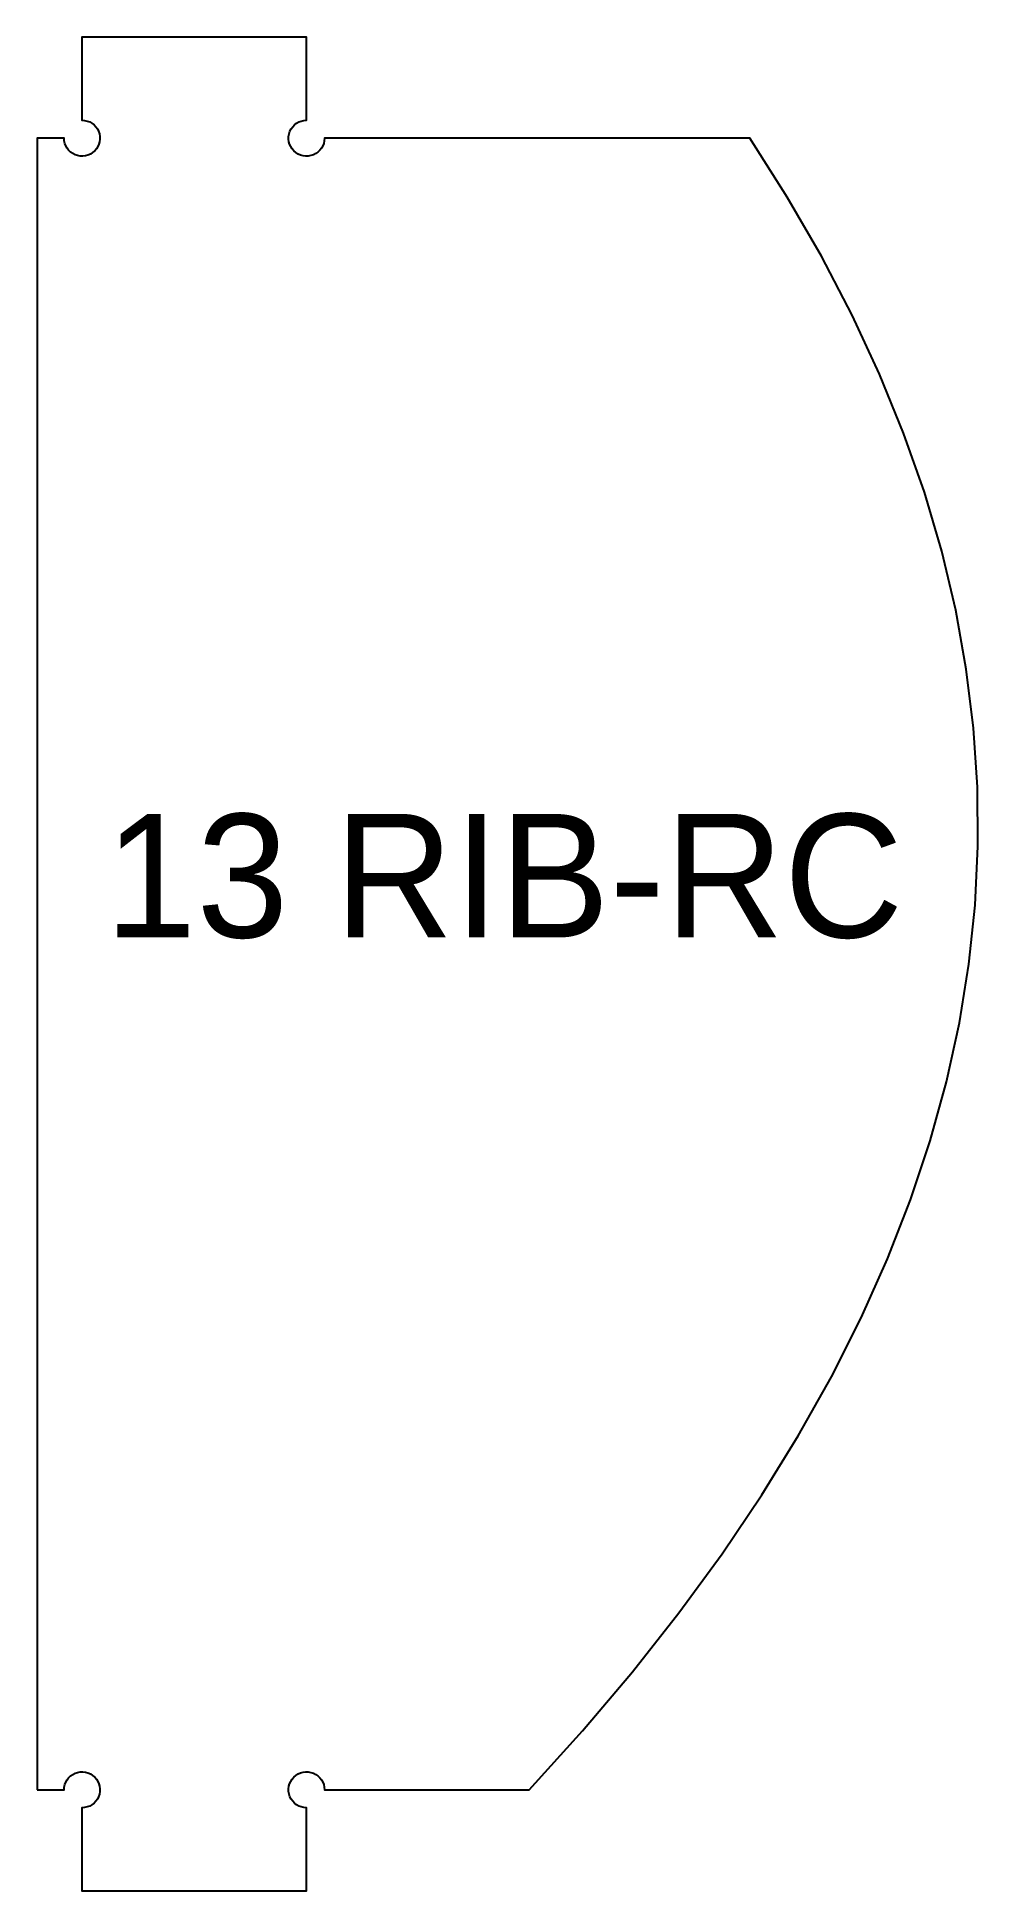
# Model space of a CAD drawing. Header units: millimetres. Extents: x 0 to 168, y 0 to 330.
import ezdxf
from ezdxf.enums import TextEntityAlignment as Align

# ---------------------------------------------------------------- set-up
doc = ezdxf.new("R2010")
doc.units = ezdxf.units.MM
doc.layers.add('CUT', color=1, linetype='Continuous')
doc.layers.add('ENGRAVE-LABEL', color=3, linetype='Continuous')

msp = doc.modelspace()

# ---------------------------------------------------------------- linework, layer by layer
at = {"layer": 'CUT'}
msp.add_lwpolyline([(0, 18), (4.8, 18, -2.414214), (8, 14.8), (8, 0), (48, 0), (48, 14.8, -2.414214), (51.2, 18), (87.65, 18), (97.14, 28.5), (106.03, 39), (114.32, 49.5), (122.01, 60), (129.1, 70.5), (135.59, 81), (141.48, 91.5), (146.78, 102), (151.47, 112.5), (155.57, 123), (159.07, 133.5), (161.97, 144), (164.27, 154.5), (165.97, 165), (167.08, 175.5), (167.58, 186), (167.49, 196.5), (166.8, 207), (165.5, 217.5), (163.62, 228), (161.13, 238.5), (158.04, 249), (154.35, 259.5), (150.07, 270), (145.19, 280.5), (139.7, 291), (133.62, 301.5), (126.94, 312), (51.2, 312, -2.414214), (48, 315.2), (48, 330), (8, 330), (8, 315.2, -2.414214), (4.8, 312), (0, 312)], format="xyb", close=True, dxfattribs=at)

# ---------------------------------------------------------------- texts
at = {"layer": 'ENGRAVE-LABEL'}
msp.add_text('13 RIB-RC', height=22, dxfattribs=at).set_placement((83.16, 180.72), align=Align.MIDDLE_CENTER)

doc.saveas('drawing.dxf')
